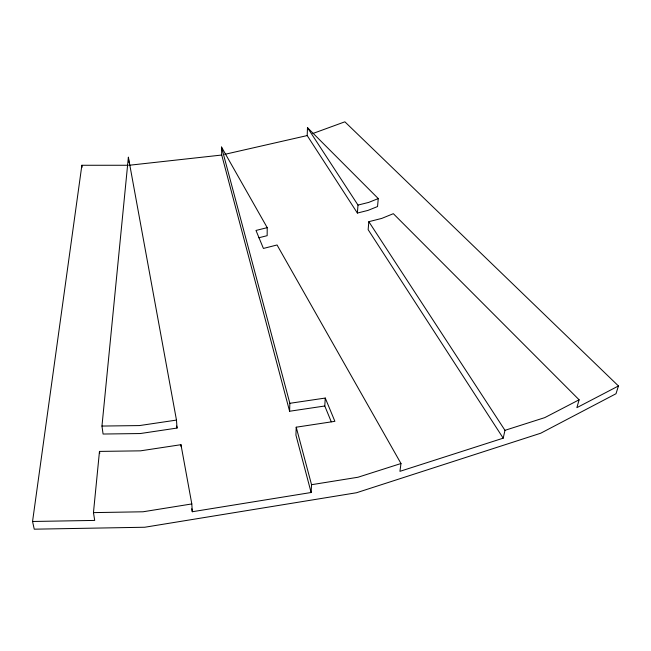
<?xml version="1.0" encoding="UTF-8"?>
<svg xmlns="http://www.w3.org/2000/svg" width="651" height="651" viewBox="0 0 651 651"><rect width="100%" height="100%" fill="white"/><g stroke="black" fill="none" stroke-linecap="round" stroke-linejoin="round"><path stroke-width="0.98" d="M331.278 421.799L324.784 405.996L289.605 411.245L221.722 155.036L221.519 147.069L267.219 227.655L267.154 235.678L258.781 237.778M289.605 411.245L289.841 403.303L221.519 147.069M289.841 403.303L325.264 398.054L334.891 421.327L296.213 427.202L295.928 435.112L311.129 492.506L192.297 511.735L191.76 508.781M307.191 135.571L307.484 127.661L378.272 198.579L377.539 206.546L367.986 210.395L357.383 213.056L307.191 135.571L224.668 154.368M311.129 492.506L311.544 484.702L296.213 427.202M324.784 405.996L325.264 398.054M357.383 213.056L357.993 205.073L307.484 127.661M312.846 133.504L344.867 121.818L618.45 385.97L576.876 407.656L579.113 399.795L393.342 213.683L381.746 218.41L368.832 221.69L368.149 229.673L503.207 438.172L399.926 471.34L400.983 463.52L277.049 244.979L263.419 248.438L255.989 230.446L267.219 227.655M128.117 165.264L81.871 165.273L32.55 521.484L94.704 520.418L93.459 512.614L99.473 451.412L140.494 450.842L180.97 444.698L191.809 503.939L192.297 511.735M101.963 426.055L128.377 157.249L176.47 420.09L177.039 428.057L140.291 433.542L103.078 434.03L101.963 426.055L139.452 425.575L176.47 420.09M503.207 438.172L504.973 430.327L368.832 221.69M618.45 385.97L616.001 393.733L540.737 433.216L356.512 492.742L144.734 527.245L34.251 529.182L32.55 521.484M579.113 399.795L544.765 417.625L504.973 430.327M378.272 198.579L368.661 202.42L357.993 205.073M400.983 463.52L358.001 477.24L311.544 484.702M191.809 503.939L143.017 511.784L93.459 512.614M129.118 165.264L221.722 155.036M176.673 426.055L177.039 428.057M99.473 451.412L99.766 453.397M81.871 165.273L82.124 167.258M128.377 157.249L128.841 162.254M180.97 444.698L181.108 446.676"/></g></svg>
